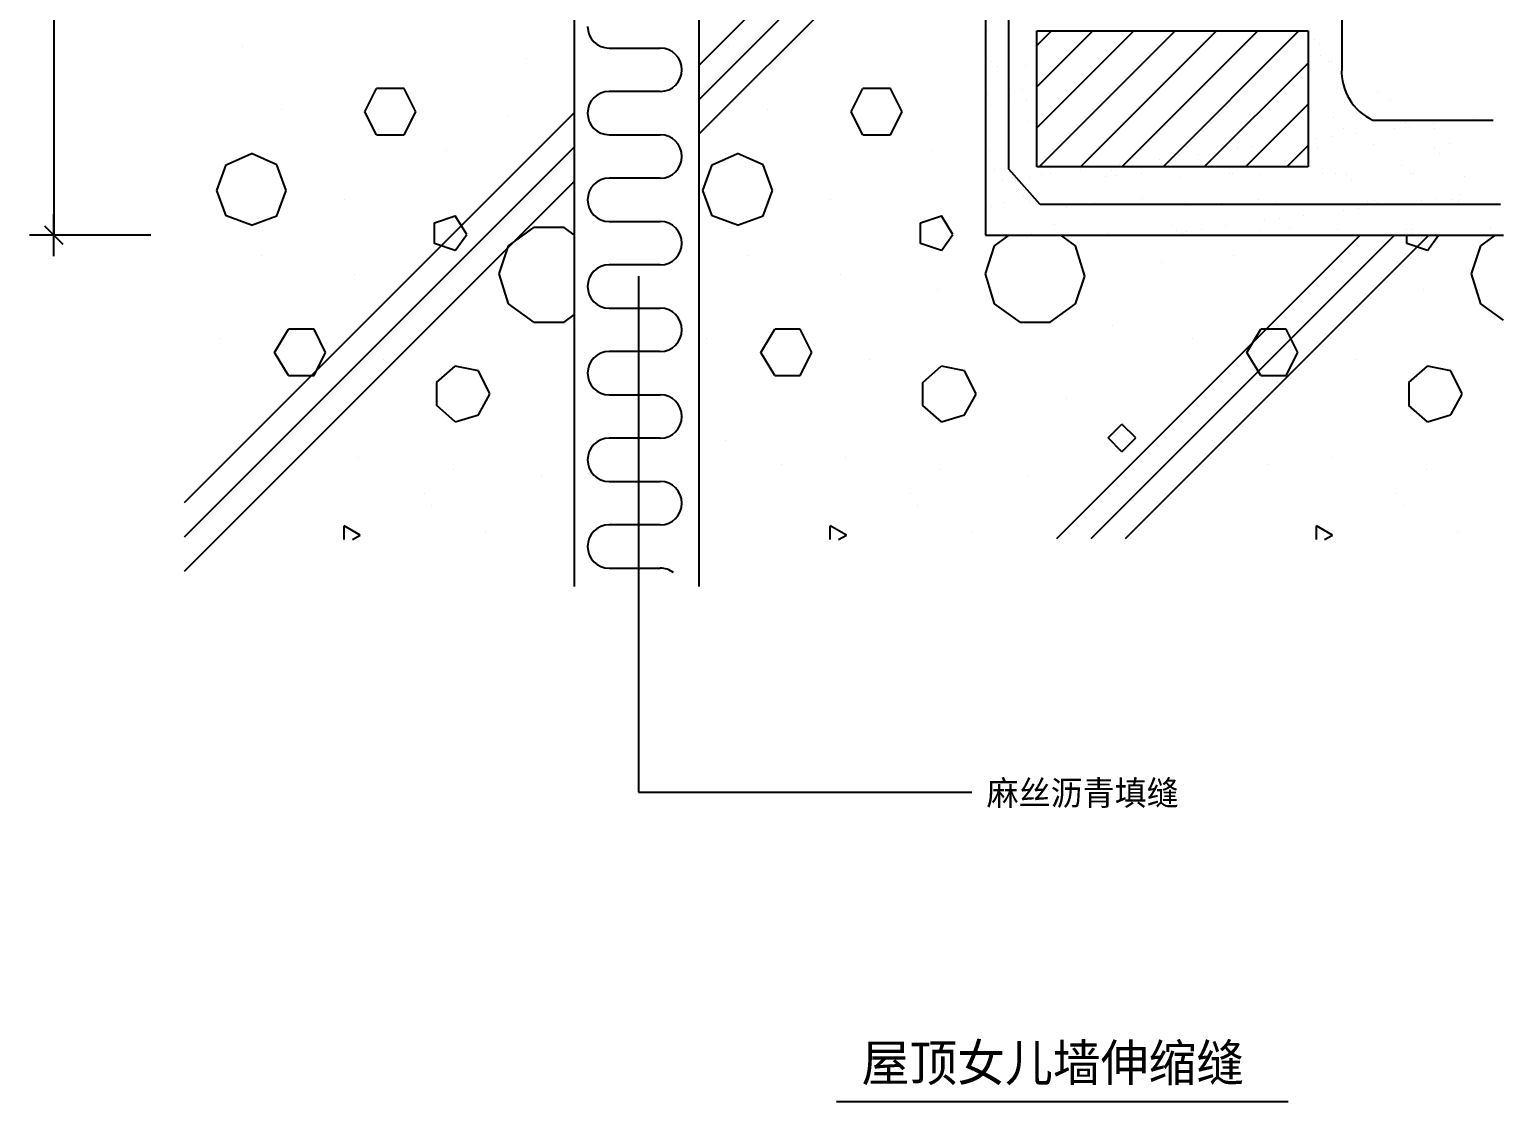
# Model space of a CAD drawing. Header units: metres. Extents: x 3146 to 26774, y 2443 to 36572.
# Drawn here: x 3368 to 23404, y 2443 to 17026 of the extents above; entities that cross this region are included whole.
import ezdxf

# ---------------------------------------------------------------- set-up
doc = ezdxf.new("R2010")
doc.units = ezdxf.units.M
for name, color, linetype in [('DIM', 3, 'Continuous'), ('PUB_DIM', 3, 'Continuous'), ('PUB_HATCH', 5, 'Continuous'), ('PUB_TEXT', 7, 'Continuous'), ('S_SURFACE', 2, 'Continuous')]:
    doc.layers.add(name, color=color, linetype=linetype)

# ---------------------------------------------------------------- blocks, each defined once
blk = doc.blocks.new('_DIMX')
blk.add_line((-150, 0), (150, 0))
blk.add_lwpolyline([(-66.68, -66.7), (64.18, 64.18)])

msp = doc.modelspace()

# ---------------------------------------------------------------- linework, layer by layer
for p, q in [((10777.65, 9448.86), (10777.65, 24676.48)), ((12469.28, 9448.86), (12469.28, 24676.48)), ((16361.08, 22095.82), (16361.08, 14226.8)), ((16678.26, 15125.48), (16678.26, 22095.82)), ((21204.38, 22095.82), (21204.38, 16490.12)), ((17060.99, 17006.57), (20747.21, 17006.57)), ((17060.99, 15159.3), (17060.99, 17006.57)), ((20747.21, 17006.57), (20747.21, 15159.3)), ((21627.28, 15792.31), (23264.07, 15792.31)), ((17106.18, 14646.43), (16678.26, 15125.48)), ((20747.21, 15159.3), (17060.99, 15159.3)), ((23362.46, 14646.43), (17106.18, 14646.43)), ((16361.08, 14226.8), (23404.05, 14226.8)), ((14338.51, 2443.11), (20476.48, 2443.11))]:
    msp.add_line(p, q)
msp.add_arc((21937.47, 16457.35), 733.83, 177.44, 244.99)
at = {"layer": 'PUB_DIM'}
for p, q in [((3698.8, 22094.51), (3698.8, 14228.12)), ((5016.69, 14226.8), (3368.41, 14226.8)), ((11647.64, 13669.59), (11647.64, 6649.27)), ((11647.64, 6649.27), (16178.69, 6649.27))]:
    msp.add_line(p, q, dxfattribs=at)
at = {"layer": 'PUB_HATCH'}
for p, q in [((12469.28, 16540.41), (16361.08, 20432.21)), ((12469.28, 16073.16), (16361.08, 19964.96)), ((12469.28, 15605.91), (16361.08, 19497.71)), ((16372.48, 16907.38), (16372.48, 16907.38)), ((16387.96, 17008.03), (16387.96, 17008.03)), ((17060.99, 16807.97), (17259.59, 17006.57)), ((17060.99, 16247.27), (17820.29, 17006.57)), ((17060.99, 15686.57), (18380.99, 17006.57)), ((17094.42, 15159.3), (18941.7, 17006.57)), ((17655.12, 15159.3), (19502.4, 17006.57)), ((18215.82, 15159.3), (20063.1, 17006.57)), ((18776.52, 15159.3), (20623.8, 17006.57)), ((20836, 16893.65), (20836, 16893.65)), ((6260.44, 16793.87), (6260.44, 16793.87)), ((12868.36, 16793.87), (12868.36, 16793.87)), ((20909.07, 16826.69), (20909.07, 16826.69)), ((20910.62, 16671.67), (20910.62, 16671.67)), ((20910.62, 16671.67), (20910.62, 16671.67)), ((10126.07, 16628.68), (10126.07, 16628.68)), ((16447.8, 16594.36), (16447.8, 16594.36)), ((16520.88, 16527.39), (16520.88, 16527.39)), ((16908.59, 16535.65), (16908.59, 16535.65)), ((19337.23, 15159.3), (20747.21, 16569.29)), ((21022.39, 16591.63), (21022.39, 16591.63)), ((21069.27, 16595.84), (21069.27, 16595.84)), ((7928.15, 15906.51), (8085.48, 16221.18)), ((8463.08, 16221.19), (8085.48, 16221.19)), ((8620.4, 15906.53), (8463.07, 16221.2)), ((14536.07, 15906.51), (14693.4, 16221.17)), ((15071, 16221.19), (14693.4, 16221.19)), ((15228.32, 15906.54), (15070.99, 16221.2)), ((16397.46, 16143.44), (16397.46, 16143.44)), ((16753.51, 16029.62), (16753.51, 16029.62)), ((16757.7, 16162.08), (16757.7, 16162.08)), ((16865.81, 16211.33), (16865.81, 16211.33)), ((16924.9, 16055.57), (16924.9, 16055.57)), ((21696.42, 16171.06), (21696.42, 16171.06)), ((21863.62, 16064.55), (21863.62, 16064.55)), ((5473.58, 10591.23), (10777.65, 15895.3)), ((6789.07, 15934.84), (6789.07, 15934.84)), ((8085.47, 15591.87), (7928.14, 15906.53)), ((8463.07, 15591.85), (8620.4, 15906.51)), ((9861.76, 15835.73), (9861.76, 15835.73)), ((13396.99, 15934.84), (13396.99, 15934.84)), ((14693.39, 15591.87), (14536.06, 15906.54)), ((15070.99, 15591.85), (15228.32, 15906.51)), ((16431.18, 15987.18), (16431.18, 15987.18)), ((19897.93, 15159.3), (20747.21, 16008.59)), ((21094.24, 15831.9), (21094.24, 15831.9)), ((16933.57, 15771.71), (16933.57, 15771.71)), ((21230.83, 15678.85), (21230.83, 15678.85)), ((21926.46, 15684.12), (21926.46, 15684.12)), ((21926.46, 15684.12), (21926.46, 15684.12)), ((22066.63, 15765.98), (22066.63, 15765.98)), ((22132.83, 15711.29), (22132.83, 15711.29)), ((22132.83, 15711.29), (22132.83, 15711.29)), ((22455.16, 15753.72), (22455.16, 15753.72)), ((22455.16, 15753.72), (22455.16, 15753.72)), ((22465.51, 15681.1), (22465.51, 15681.1)), ((22465.51, 15681.1), (22465.51, 15681.1)), ((22993.69, 15824.62), (22993.69, 15824.62)), ((5473.58, 10123.98), (10777.65, 15428.05)), ((8085.48, 15591.86), (8463.08, 15591.86)), ((14693.4, 15591.86), (15070.99, 15591.86)), ((19998.39, 15430.28), (19998.39, 15430.28)), ((20320.72, 15472.72), (20320.72, 15472.72)), ((20458.63, 15159.3), (20747.21, 15447.89)), ((20859.24, 15543.62), (20859.24, 15543.62)), ((20859.24, 15543.62), (20859.24, 15543.62)), ((21065.61, 15570.79), (21065.61, 15570.79)), ((21065.61, 15570.79), (21065.61, 15570.79)), ((21387.94, 15613.22), (21387.94, 15613.22)), ((21387.94, 15613.22), (21387.94, 15613.22)), ((21630.35, 15460.17), (21630.35, 15460.17)), ((22668.16, 15473.41), (22668.16, 15473.41)), ((22668.16, 15473.41), (22668.16, 15473.41)), ((6039.86, 15182.66), (6385.99, 15340)), ((6732.42, 15182.8), (6386.29, 15340.13)), ((9035.77, 15373.17), (9035.77, 15373.17)), ((12647.76, 15182.66), (12993.89, 15339.99)), ((13340.33, 15182.8), (12994.2, 15340.13)), ((15643.69, 15373.17), (15643.69, 15373.17)), ((16422.43, 15379.5), (16422.43, 15379.5)), ((18724.8, 15262.61), (18724.8, 15262.61)), ((18931.17, 15289.78), (18931.17, 15289.78)), ((19253.5, 15332.22), (19253.5, 15332.22)), ((19792.02, 15403.11), (19792.02, 15403.11)), ((20874.78, 15418.01), (20874.78, 15418.01)), ((22461.25, 15404.38), (22461.25, 15404.38)), ((22534.33, 15337.41), (22534.33, 15337.41)), ((5914.27, 14836.57), (6040.13, 15182.7)), ((6858.14, 14836.7), (6732.27, 15182.83)), ((12522.18, 14836.57), (12648.05, 15182.7)), ((13466.04, 14836.7), (13340.18, 15182.83)), ((16486.58, 15118.71), (16486.58, 15118.71)), ((17119.06, 15051.21), (17119.06, 15051.21)), ((17119.06, 15051.21), (17119.06, 15051.21)), ((17245.1, 15062.76), (17245.1, 15062.76)), ((17657.58, 15122.11), (17657.58, 15122.11)), ((17657.58, 15122.11), (17657.58, 15122.11)), ((17863.95, 15149.28), (17863.95, 15149.28)), ((17863.95, 15149.28), (17863.95, 15149.28)), ((18073.06, 15105.08), (18073.06, 15105.08)), ((18146.14, 15038.12), (18146.14, 15038.12)), ((18186.28, 15191.71), (18186.28, 15191.71)), ((18479.78, 15065), (18479.78, 15065)), ((19682.92, 15070.03), (19682.92, 15070.03)), ((19714.46, 15067.24), (19714.46, 15067.24)), ((20081.41, 15054.73), (20081.41, 15054.73)), ((20781.95, 15176), (20781.95, 15176)), ((20949.14, 15069.49), (20949.14, 15069.49)), ((21119.22, 15067.96), (21119.22, 15067.96)), ((21269.4, 15056.4), (21269.4, 15056.4)), ((22016.63, 15178.24), (22016.63, 15178.24)), ((22133.44, 15063.1), (22133.44, 15063.1)), ((22133.44, 15063.1), (22133.44, 15063.1)), ((22183.82, 15071.73), (22183.82, 15071.73)), ((5473.58, 9656.73), (10777.65, 14960.8)), ((6040.01, 14490.57), (5914.15, 14836.7)), ((6732.39, 14490.44), (6858.26, 14836.57)), ((12647.92, 14490.57), (12522.06, 14836.7)), ((13340.31, 14490.44), (13466.17, 14836.57)), ((16590.36, 14981.61), (16590.36, 14981.61)), ((16796.73, 15008.78), (16796.73, 15008.78)), ((16796.73, 15008.78), (16796.73, 15008.78)), ((16958.54, 15007.77), (16958.54, 15007.77)), ((17996.35, 15021.01), (17996.35, 15021.01)), ((19010.57, 15016.15), (19010.57, 15016.15)), ((21342.48, 14989.44), (21342.48, 14989.44)), ((22879.26, 15021.35), (22879.26, 15021.35)), ((7648.1, 14712.38), (7648.1, 14712.38)), ((14256.02, 14712.38), (14256.02, 14712.38)), ((16612.31, 14677.07), (16612.31, 14677.07)), ((16881.21, 14757.11), (16881.21, 14757.11)), ((16954.28, 14690.14), (16954.28, 14690.14)), ((17846.99, 14679.31), (17846.99, 14679.31)), ((18491.07, 14722.05), (18491.07, 14722.05)), ((18532.46, 14649.28), (18532.46, 14649.28)), ((19081.67, 14681.55), (19081.67, 14681.55)), ((19570.27, 14662.52), (19570.27, 14662.52)), ((20077.54, 14708.43), (20077.54, 14708.43)), ((20150.62, 14641.46), (20150.62, 14641.46)), ((20316.35, 14683.8), (20316.35, 14683.8)), ((20584.49, 14657.65), (20584.49, 14657.65)), ((21551.03, 14686.04), (21551.03, 14686.04)), ((21655.33, 14696.23), (21655.33, 14696.23)), ((21655.33, 14696.23), (21655.33, 14696.23)), ((21687.4, 14673.37), (21687.4, 14673.37)), ((21753.49, 14634.81), (21753.49, 14634.81)), ((22292.01, 14705.71), (22292.01, 14705.71)), ((22292.01, 14705.71), (22292.01, 14705.71)), ((22498.38, 14732.88), (22498.38, 14732.88)), ((22498.38, 14732.88), (22498.38, 14732.88)), ((22693.14, 14709.47), (22693.14, 14709.47)), ((22693.14, 14709.47), (22693.14, 14709.47)), ((22785.71, 14688.28), (22785.71, 14688.28)), ((22820.71, 14775.31), (22820.71, 14775.31)), ((22820.71, 14775.31), (22820.71, 14775.31)), ((23273.88, 14659.74), (23273.88, 14659.74)), ((6386.31, 14364.68), (6040.18, 14490.55)), ((6386.26, 14364.66), (6732.39, 14490.52)), ((8872.14, 14396.14), (9155.33, 14490.54)), ((9312.63, 14238.79), (9155.3, 14490.52)), ((12994.23, 14364.68), (12648.1, 14490.54)), ((12994.18, 14364.66), (13340.31, 14490.52)), ((15480.06, 14396.14), (15763.25, 14490.54)), ((15920.55, 14238.78), (15763.21, 14490.51)), ((16447.41, 14615.56), (16447.41, 14615.56)), ((17461.63, 14610.7), (17461.63, 14610.7)), ((20363.94, 14451.87), (20363.94, 14451.87)), ((20686.27, 14494.31), (20686.27, 14494.31)), ((21224.79, 14565.21), (21224.79, 14565.21)), ((21431.16, 14592.38), (21431.16, 14592.38)), ((8872.14, 14112.95), (8872.14, 14396.15)), ((9155.31, 14018.51), (9312.64, 14238.78)), ((9878.65, 14081.18), (10224.77, 14332.91)), ((10634.25, 14333.21), (10225.19, 14333.21)), ((10777.65, 14228.89), (10634.13, 14333.27)), ((15480.06, 14112.95), (15480.06, 14396.15)), ((15763.23, 14018.51), (15920.56, 14238.77)), ((16486.55, 14081.17), (16686.8, 14226.8)), ((16983.52, 14243.83), (16983.52, 14243.83)), ((17299.21, 14374.08), (17299.21, 14374.08)), ((17332.09, 10104.19), (21454.7, 14226.8)), ((17588.16, 14081.56), (17388.44, 14226.8)), ((17799.34, 10104.19), (21921.95, 14226.8)), ((18021.33, 14257.07), (18021.33, 14257.07)), ((18266.59, 10104.19), (22389.2, 14226.8)), ((18885.69, 14360.45), (18885.69, 14360.45)), ((18958.77, 14293.48), (18958.77, 14293.48)), ((19035.55, 14252.21), (19035.55, 14252.21)), ((19090.35, 14284.2), (19090.35, 14284.2)), ((19296.72, 14311.37), (19296.72, 14311.37)), ((19619.05, 14353.81), (19619.05, 14353.81)), ((20106.38, 14290.79), (20106.38, 14290.79)), ((20157.57, 14424.71), (20157.57, 14424.71)), ((20495.55, 14325.39), (20495.55, 14325.39)), ((21144.19, 14304.03), (21144.19, 14304.03)), ((22082.03, 14311.77), (22082.03, 14311.77)), ((22087.98, 14112.95), (22087.98, 14226.8)), ((22155.1, 14244.8), (22155.1, 14244.8)), ((22158.41, 14299.16), (22158.41, 14299.16)), ((22371.15, 14018.51), (22519.93, 14226.8)), ((23094.45, 14081.15), (23294.72, 14226.8)), ((23229.25, 14337.74), (23229.25, 14337.74)), ((9155.34, 14018.55), (8872.14, 14112.95)), ((9753.19, 13703.86), (9879.05, 14081.45)), ((15763.26, 14018.55), (15480.06, 14112.95)), ((16361.1, 13703.85), (16486.97, 14081.45)), ((17714.08, 13672.45), (17588.22, 14081.51)), ((22371.18, 14018.55), (22087.98, 14112.95)), ((22969.02, 13703.85), (23094.89, 14081.45)), ((6524.76, 13952.47), (6524.76, 13952.47)), ((13132.68, 13952.47), (13132.68, 13952.47)), ((18749.41, 13853.35), (18749.41, 13853.35)), ((19740.6, 13952.47), (19740.6, 13952.47)), ((7780.26, 13688.15), (7780.26, 13688.15)), ((9878.98, 13294.85), (9753.12, 13703.91)), ((14388.18, 13688.15), (14388.18, 13688.15)), ((16486.9, 13294.85), (16361.03, 13703.91)), ((17588.29, 13294.79), (17714.15, 13672.39)), ((20996.1, 13688.15), (20996.1, 13688.15)), ((23094.81, 13294.85), (22968.95, 13703.92)), ((9101.85, 13489.91), (9101.85, 13489.91)), ((15709.77, 13489.91), (15709.77, 13489.91)), ((22317.69, 13489.91), (22317.69, 13489.91)), ((10225.07, 13043.16), (9878.94, 13294.89)), ((16832.97, 13043.17), (16486.84, 13294.9)), ((17241.74, 13042.78), (17587.87, 13294.51)), ((23404.05, 13069.95), (23094.74, 13294.91)), ((10225.19, 13043.09), (10634.25, 13043.09)), ((10633.84, 13042.79), (10777.65, 13147.39)), ((16833.11, 13043.09), (17242.17, 13043.09)), ((5963.08, 12829.12), (5963.08, 12829.12)), ((6700.91, 12633.95), (6889.71, 12948.61)), ((7235.89, 12948.69), (6889.76, 12948.69)), ((7393.21, 12634.04), (7235.88, 12948.7)), ((12571, 12829.12), (12571, 12829.12)), ((13308.83, 12633.94), (13497.63, 12948.61)), ((13843.81, 12948.69), (13497.68, 12948.69)), ((14001.13, 12634.04), (13843.8, 12948.7)), ((18088.62, 12994.32), (18088.62, 12994.32)), ((19178.92, 12829.12), (19178.92, 12829.12)), ((19916.75, 12633.94), (20105.55, 12948.6)), ((20451.73, 12948.69), (20105.6, 12948.69)), ((20609.05, 12634.04), (20451.72, 12948.71)), ((6889.68, 12319.39), (6700.88, 12634.05)), ((7235.89, 12319.36), (7393.22, 12634.02)), ((13497.59, 12319.39), (13308.79, 12634.05)), ((13843.81, 12319.36), (14001.14, 12634.02)), ((20105.5, 12319.39), (19916.7, 12634.06)), ((20451.73, 12319.35), (20609.06, 12634.02)), ((8176.74, 12531.77), (8176.74, 12531.77)), ((8902.7, 12224.18), (9154.43, 12444.45)), ((9470.08, 12382.3), (9155.42, 12445.23)), ((14784.66, 12531.77), (14784.66, 12531.77)), ((15510.57, 12224.14), (15762.3, 12444.41)), ((16078, 12382.3), (15763.33, 12445.23)), ((21392.58, 12531.77), (21392.58, 12531.77)), ((22118.45, 12224.11), (22370.18, 12444.37)), ((22685.91, 12382.3), (22371.25, 12445.23)), ((6889.76, 12319.37), (7235.89, 12319.37)), ((8903.61, 11910.31), (8903.61, 12224.98)), ((9627.32, 12067.65), (9469.99, 12382.31)), ((13497.68, 12319.37), (13843.81, 12319.37)), ((15511.53, 11910.31), (15511.53, 12224.98)), ((16235.24, 12067.65), (16077.91, 12382.31)), ((20105.6, 12319.37), (20451.73, 12319.37)), ((22119.45, 11910.31), (22119.45, 12224.98)), ((22843.16, 12067.65), (22685.83, 12382.31)), ((9469.97, 11784.4), (9627.3, 12067.6)), ((16077.89, 11784.4), (16235.22, 12067.6)), ((22685.81, 11784.4), (22843.14, 12067.59)), ((9155.01, 11690.29), (8903.28, 11910.56)), ((15762.88, 11690.33), (15511.15, 11910.59)), ((17460.86, 12003.13), (17460.86, 12003.13)), ((22370.75, 11690.36), (22119.02, 11910.63)), ((9155.09, 11689.98), (9469.76, 11784.37)), ((15763.01, 11689.97), (16077.67, 11784.37)), ((18028.83, 11469.78), (18217.63, 11658.58)), ((18406.42, 11469.77), (18217.62, 11658.57)), ((22370.92, 11689.97), (22685.58, 11784.37)), ((6227.4, 11441.46), (6227.4, 11441.46)), ((12835.32, 11441.46), (12835.32, 11441.46)), ((18217.62, 11280.97), (18028.82, 11469.77)), ((18217.63, 11280.98), (18406.42, 11469.78)), ((19443.24, 11441.46), (19443.24, 11441.46)), ((6987.31, 11111.06), (6987.31, 11111.06)), ((7846.34, 11210.18), (7846.34, 11210.18)), ((9134.88, 11044.98), (9134.88, 11044.98)), ((13595.23, 11111.06), (13595.23, 11111.06)), ((14454.26, 11210.18), (14454.26, 11210.18)), ((15742.8, 11044.98), (15742.8, 11044.98)), ((20203.15, 11111.06), (20203.15, 11111.06)), ((21062.18, 11210.18), (21062.18, 11210.18)), ((22350.72, 11044.98), (22350.72, 11044.98)), ((10324.31, 10945.87), (10324.31, 10945.87)), ((16932.23, 10945.87), (16932.23, 10945.87)), ((8738.41, 10714.59), (8738.41, 10714.59)), ((15346.33, 10714.59), (15346.33, 10714.59)), ((21954.25, 10714.59), (21954.25, 10714.59)), ((8837.53, 10549.39), (8837.53, 10549.39)), ((15445.45, 10549.39), (15445.45, 10549.39)), ((18385.97, 10582.43), (18385.97, 10582.43)), ((22053.37, 10549.39), (22053.37, 10549.39)), ((7865.22, 10148.19), (7644.95, 10274.06)), ((7644.96, 10086.23), (7644.96, 10274.07)), ((14473.14, 10148.19), (14252.87, 10274.06)), ((14252.88, 10086.23), (14252.88, 10274.07)), ((21081.06, 10148.19), (20860.79, 10274.06)), ((20860.8, 10086.23), (20860.8, 10274.07)), ((7756.78, 10086.23), (7865.21, 10148.19)), ((9564.4, 10185.95), (9564.4, 10185.95)), ((14364.7, 10086.23), (14473.13, 10148.19)), ((16172.32, 10185.95), (16172.32, 10185.95)), ((20972.62, 10086.23), (21081.05, 10148.19)), ((22780.24, 10185.95), (22780.24, 10185.95))]:
    msp.add_line(p, q, dxfattribs=at)
at = {"layer": 'S_SURFACE'}
for p, q in [((11249.28, 16772.91), (11942.85, 16772.91)), ((11942.85, 16183.38), (11249.28, 16183.38)), ((11249.28, 15593.84), (11942.85, 15593.84)), ((11942.85, 15004.31), (11249.28, 15004.31)), ((11249.28, 14414.78), (11942.85, 14414.78)), ((11942.85, 13825.25), (11249.28, 13825.25)), ((11249.28, 13235.71), (11942.85, 13235.71)), ((11942.85, 12646.18), (11249.28, 12646.18)), ((11249.28, 12056.65), (11942.85, 12056.65)), ((11942.85, 11467.12), (11249.28, 11467.12)), ((11249.28, 10877.59), (11942.85, 10877.59)), ((11942.85, 10288.05), (11249.28, 10288.05)), ((11249.28, 9698.52), (11942.85, 9698.52))]:
    msp.add_line(p, q, dxfattribs=at)
for centre, start, end in [((11249.28, 17067.67), 180, 270), ((11942.85, 16478.14), 270, 90), ((11249.28, 15888.61), 90, 270), ((11942.85, 15299.08), 270, 90), ((11249.28, 14709.55), 90, 270), ((11942.85, 14120.01), 270, 90), ((11249.28, 13530.48), 90, 270), ((11942.85, 12940.95), 270, 90), ((11249.28, 12351.42), 90, 270), ((11942.85, 11761.88), 270, 90), ((11249.28, 11172.35), 90, 270), ((11942.85, 10582.82), 270, 90), ((11249.28, 9993.29), 90, 270), ((11942.85, 9403.76), 52.74, 90)]:
    msp.add_arc(centre, 294.77, start, end, dxfattribs=at)

# ---------------------------------------------------------------- block references
at = {"layer": 'DIM', "xscale": 1.9, "yscale": 1.9, "zscale": 1.9, "rotation": 90}
msp.add_blockref('_DIMX', (3698.8, 14228.12), dxfattribs=at)

# ---------------------------------------------------------------- texts
at = {"layer": 'PUB_TEXT'}
for s, height, p in [('麻丝沥青填缝', 335, (16377.28, 6473.21)), ('屋顶女儿墙伸缩缝', 500, (14678.79, 2720.31))]:
    msp.add_text(s, height=height, dxfattribs=at).set_placement(p)

doc.saveas('drawing.dxf')
